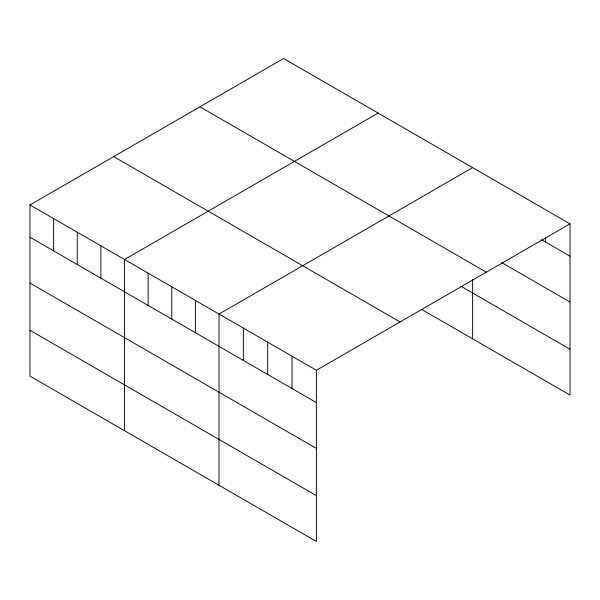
<?xml version="1.0" encoding="UTF-8"?>
<svg xmlns="http://www.w3.org/2000/svg" width="600" height="600" viewBox="0 0 600 600"><rect width="100%" height="100%" fill="white"/><g stroke="black" fill="none" stroke-linecap="round" stroke-linejoin="round"><path stroke-width="0.9" d="M30 204.93L316.388 370.275L316.388 541.485L30 376.147L30 204.93L283.612 58.515L570 223.853L570 395.07L421.44 309.293M378.12 113.078L124.507 259.5L124.507 430.71M472.627 167.64L219.015 314.062L219.015 485.272M316.388 370.275L570 223.853M541.597 239.767L570 256.163M501.84 262.65L570 302.002M199.92 106.83L486.308 272.175M460.815 286.192L570 349.23M113.692 156.615L400.08 321.96M30 237.24L316.388 402.585M30 283.08L316.388 448.425M30 330.308L316.388 495.653M545.655 237.495L545.655 242.115M472.627 279.39L472.627 338.85M292.043 356.22L292.043 388.53M267.705 342.173L267.705 374.483M243.36 328.118L243.36 360.428M195.39 300.42L195.39 332.73M171.765 286.778L171.765 319.087M148.132 273.135L148.132 305.445M100.882 245.858L100.882 278.168M77.258 232.215L77.258 264.525M53.625 218.572L53.625 250.882"/></g></svg>
